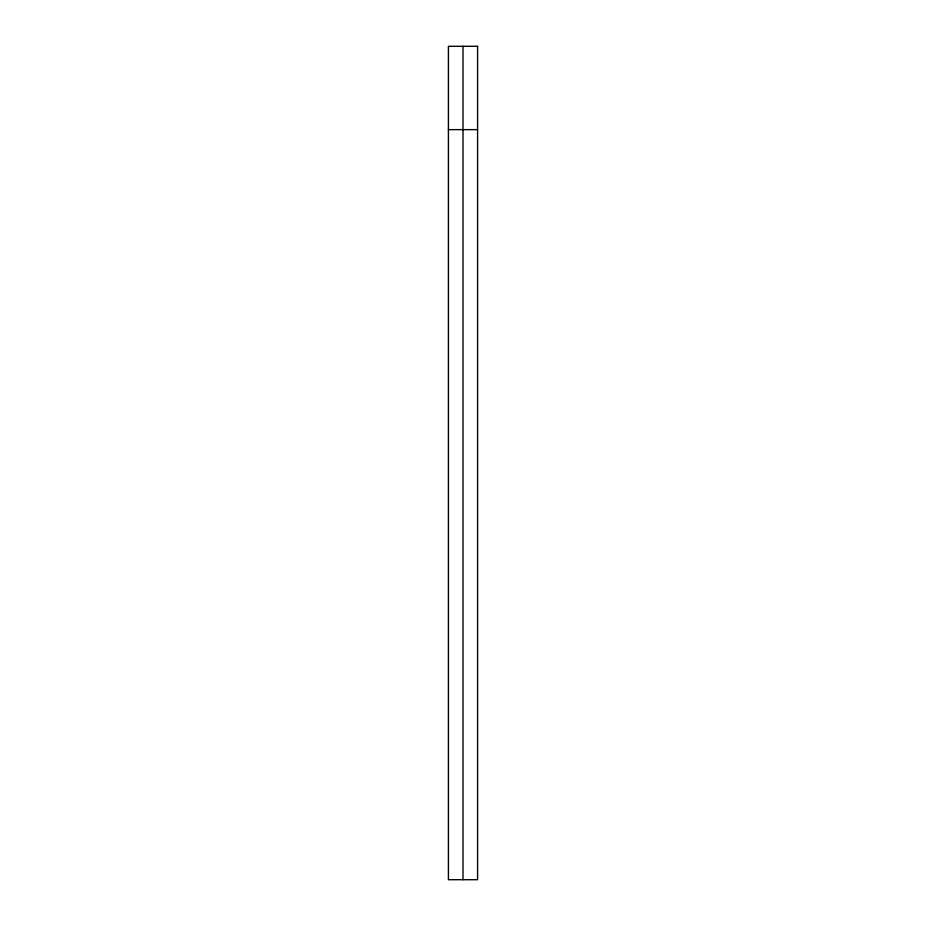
<?xml version="1.0" encoding="UTF-8"?>
<svg xmlns="http://www.w3.org/2000/svg" width="926" height="926" viewBox="0 0 926 926"><rect width="100%" height="100%" fill="white"/><g stroke="black" fill="none" stroke-linecap="round" stroke-linejoin="round"><path stroke-width="1.39" d="M448.415 129.64L477.584 129.64M463 46.3L463 879.7M477.584 46.3L448.415 46.3L448.415 879.7L477.584 879.7L477.584 46.3"/></g></svg>
